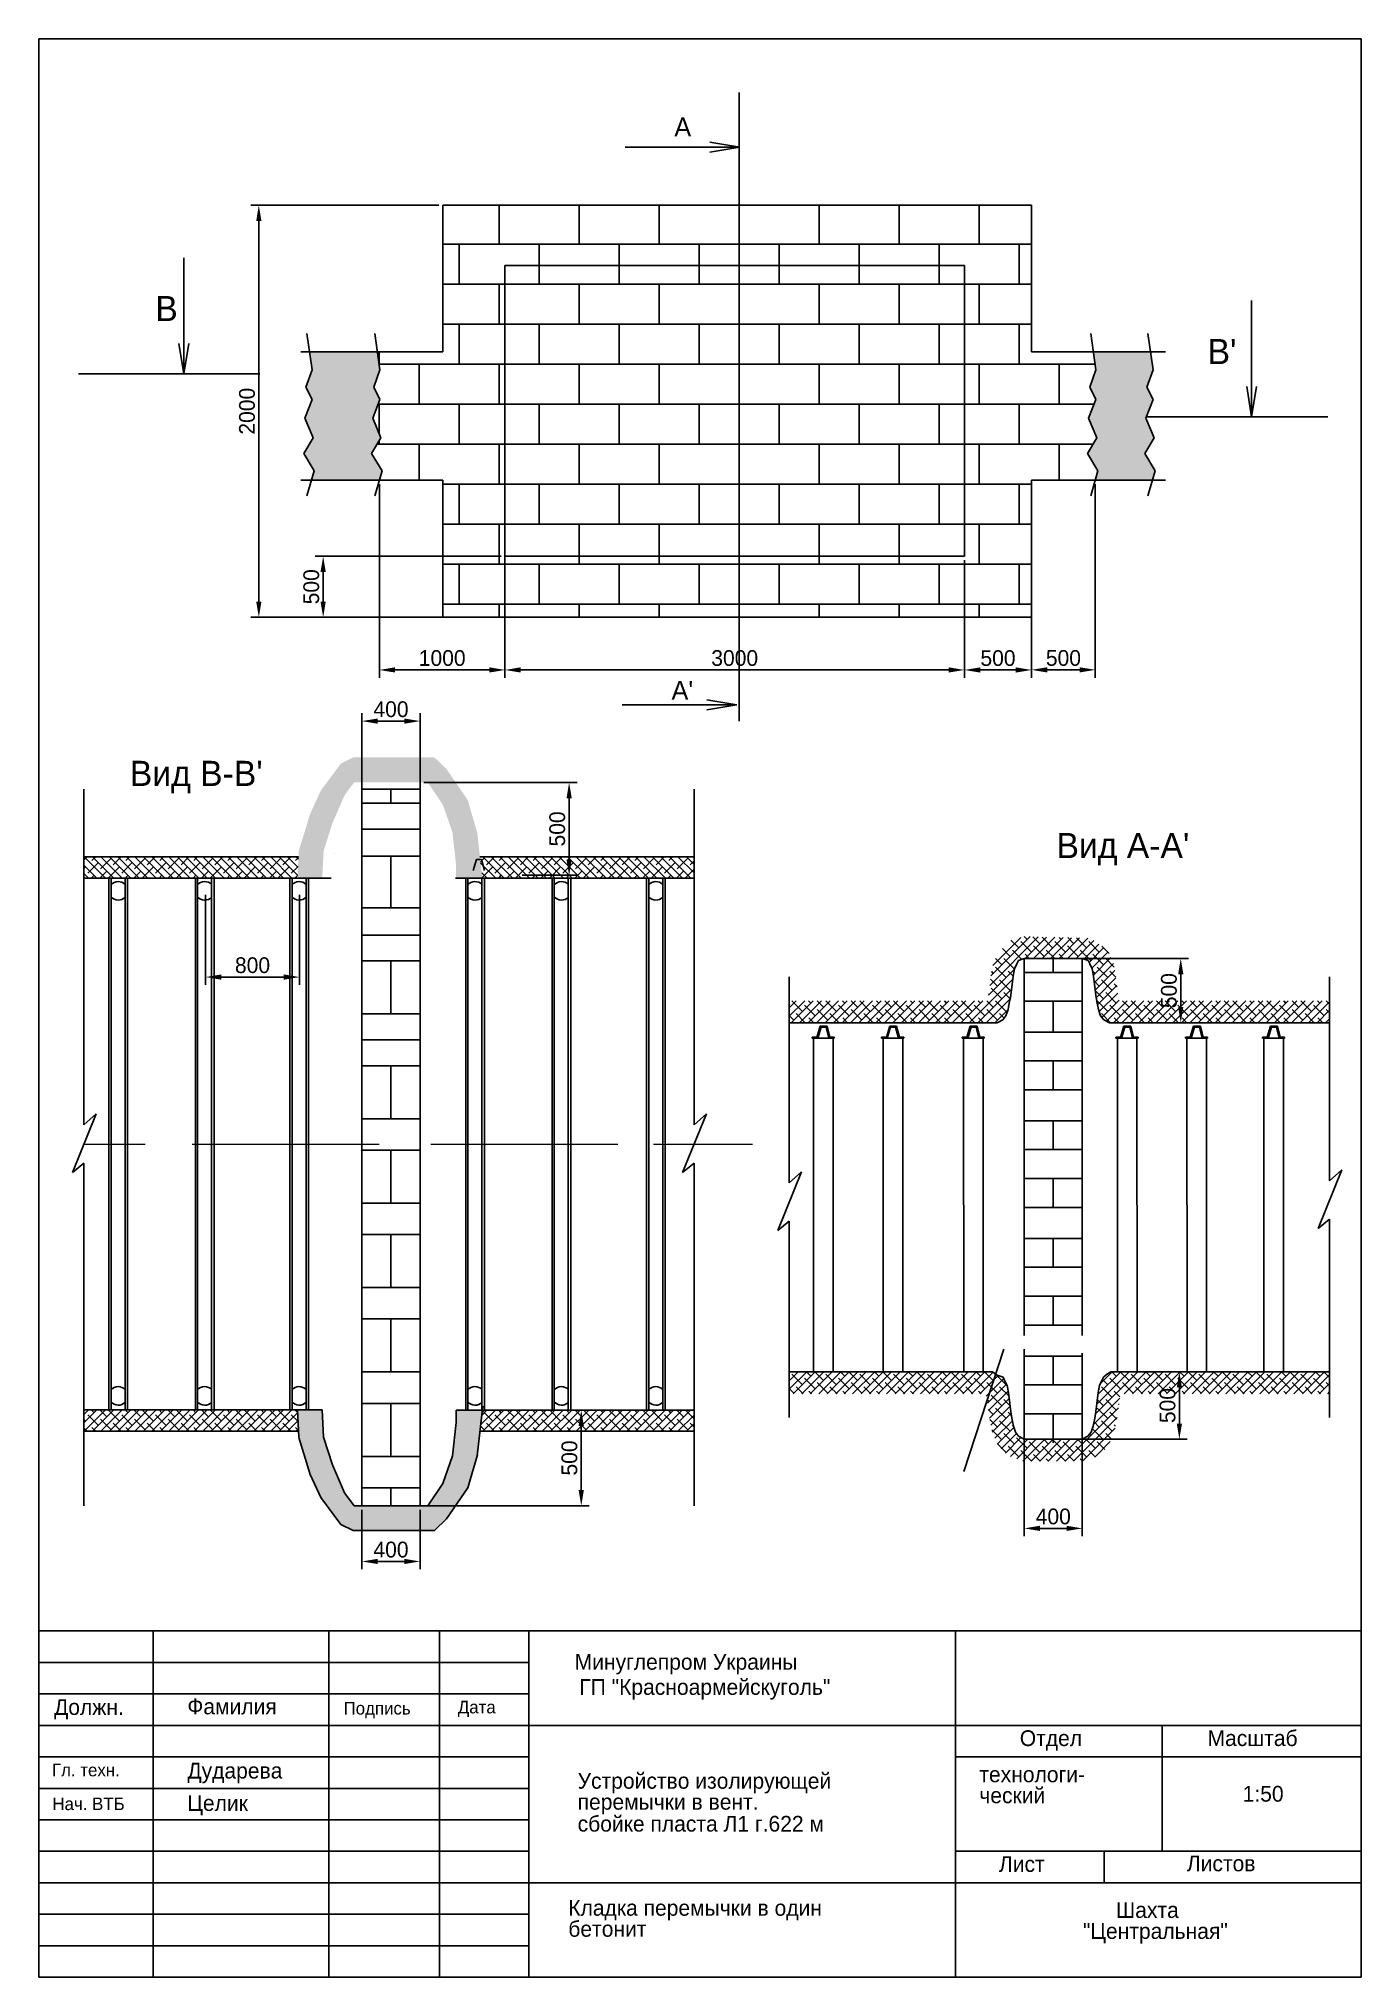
# Model space of a CAD drawing. Header units: millimetres. Extents: x 337 to 547, y -59 to 249.
import ezdxf

# ---------------------------------------------------------------- set-up
doc = ezdxf.new("R2010")
doc.units = ezdxf.units.MM
doc.dimstyles.new('ISO-25', dxfattribs={"dimtxt": 2.5, "dimasz": 2.5, "dimexe": 1.25, "dimexo": 0.625, "dimtad": 1, "dimtxsty": 'Standard', "dimcen": 2.5, "dimadec": 0, "dimazin": 0, "dimtfac": 1, "dimtmove": 0, "dimatfit": 3, "dimfxl": 0, "dimarcsym": 0})
pattern_1 = [(45, (0, -94.5525), (-0.6735192, 0.6735192), []), (135, (0, -94.5525), (-2.0205576, 0.6735192), [2.38125, -1.42875])]
pattern_2 = [(0, (16.1476, 0), (0, 6.35), []), (90, (16.148, 0), (-12.7, 8e-16), [6.35, -6.35]), (90, (22.498, 0), (-12.7, 8e-16), [-6.35, 6.35])]
pattern_3 = [(315, (0, 145.9834), (-0.6735192, -0.6735192), []), (225, (0, 145.9834), (-2.0205576, -0.6735192), [2.38125, -1.42875])]

# ---------------------------------------------------------------- blocks, each defined once
blk = doc.blocks.new('*D1')
at = {"color": 0, "lineweight": -2}
for p, q in [((363.22, 112.58), (363.22, 98.26)), ((378.13, 112.58), (378.13, 98.26)), ((365.72, 99.51), (375.63, 99.51))]:
    blk.add_line(p, q, dxfattribs=at)
at = {"color": 0}
for points in [[(365.72, 99.93), (365.72, 99.09), (363.22, 99.51)], [(375.63, 99.93), (375.63, 99.09), (378.13, 99.51)]]:
    blk.add_solid(points, dxfattribs=at)
at = {"layer": 'Defpoints', "color": 0}
for p in [(363.22, 113.21), (378.13, 113.21), (378.13, 99.51)]:
    blk.add_point(p, dxfattribs=at)
at = {"color": 0, "insert": (370.67, 101.38), "char_height": 2.5, "attachment_point": 5}
blk.add_mtext('800', dxfattribs=at)
blk = doc.blocks.new('*D2')
at = {"color": 0, "lineweight": -2}
for p, q in [((403.62, 30.71), (424.12, 30.71)), ((422.87, 18.02), (422.87, 28.21)), ((397.89, 15.52), (424.12, 15.52))]:
    blk.add_line(p, q, dxfattribs=at)
at = {"color": 0}
for points in [[(422.46, 28.21), (423.29, 28.21), (422.87, 30.71)], [(422.46, 18.02), (423.29, 18.02), (422.87, 15.52)]]:
    blk.add_solid(points, dxfattribs=at)
at = {"layer": 'Defpoints', "color": 0}
for p in [(403, 30.71), (422.87, 30.71), (397.27, 15.52)]:
    blk.add_point(p, dxfattribs=at)
at = {"color": 0, "insert": (421, 23.12), "char_height": 2.5, "attachment_point": 5, "rotation": 90}
blk.add_mtext('500', dxfattribs=at)
blk = doc.blocks.new('*D3')
at = {"color": 0, "lineweight": -2}
for p, q in [((388.05, 14.9), (388.05, 5.44)), ((397.27, 14.9), (397.27, 5.44)), ((390.55, 6.69), (394.77, 6.69))]:
    blk.add_line(p, q, dxfattribs=at)
at = {"color": 0}
for points in [[(390.55, 7.1), (390.55, 6.27), (388.05, 6.69)], [(394.77, 7.1), (394.77, 6.27), (397.27, 6.69)]]:
    blk.add_solid(points, dxfattribs=at)
at = {"layer": 'Defpoints', "color": 0}
for p in [(388.05, 15.52), (397.27, 15.52), (397.27, 6.69)]:
    blk.add_point(p, dxfattribs=at)
at = {"color": 0, "insert": (392.66, 8.56), "char_height": 2.5, "attachment_point": 5}
blk.add_mtext('400', dxfattribs=at)
blk = doc.blocks.new('*D4')
at = {"color": 0, "lineweight": -2}
for p, q in [((499.59, 102.45), (519.32, 102.45)), ((518.07, 99.95), (518.07, 94.74)), ((508.46, 92.24), (519.32, 92.24))]:
    blk.add_line(p, q, dxfattribs=at)
at = {"color": 0}
for points in [[(517.66, 99.95), (518.49, 99.95), (518.07, 102.45)], [(517.66, 94.74), (518.49, 94.74), (518.07, 92.24)]]:
    blk.add_solid(points, dxfattribs=at)
at = {"layer": 'Defpoints', "color": 0}
for p in [(498.96, 102.45), (507.84, 92.24), (518.07, 92.24)]:
    blk.add_point(p, dxfattribs=at)
at = {"color": 0, "insert": (516.2, 97.35), "char_height": 2.5, "attachment_point": 5, "rotation": 90}
blk.add_mtext('500', dxfattribs=at)
blk = doc.blocks.new('*D5')
at = {"color": 0, "lineweight": -2}
for p, q in [((493.22, 27.24), (493.22, 10.69)), ((502.44, 27.24), (502.44, 10.69)), ((495.72, 11.94), (499.94, 11.94))]:
    blk.add_line(p, q, dxfattribs=at)
at = {"color": 0}
for points in [[(495.72, 12.36), (495.72, 11.53), (493.22, 11.94)], [(499.94, 12.36), (499.94, 11.53), (502.44, 11.94)]]:
    blk.add_solid(points, dxfattribs=at)
at = {"layer": 'Defpoints', "color": 0}
for p in [(493.22, 27.86), (502.44, 27.86), (502.44, 11.94)]:
    blk.add_point(p, dxfattribs=at)
at = {"color": 0, "insert": (497.83, 13.82), "char_height": 2.5, "attachment_point": 5}
blk.add_mtext('400', dxfattribs=at)
blk = doc.blocks.new('*D6')
at = {"color": 0, "lineweight": -2}
for p, q in [((517.85, 28.59), (517.85, 34.32)), ((518.15, 36.82), (519.1, 36.82)), ((500.68, 26.09), (519.1, 26.09))]:
    blk.add_line(p, q, dxfattribs=at)
at = {"color": 0}
for points in [[(517.44, 34.32), (518.27, 34.32), (517.85, 36.82)], [(517.44, 28.59), (518.27, 28.59), (517.85, 26.09)]]:
    blk.add_solid(points, dxfattribs=at)
at = {"layer": 'Defpoints', "color": 0}
for p in [(517.53, 36.82), (517.85, 36.82), (500.06, 26.09)]:
    blk.add_point(p, dxfattribs=at)
at = {"color": 0, "insert": (515.98, 31.45), "char_height": 2.5, "attachment_point": 5, "rotation": 90}
blk.add_mtext('500', dxfattribs=at)
blk = doc.blocks.new('*D8')
at = {"color": 0, "lineweight": -2}
for p, q in [((400.27, 222.12), (370.42, 222.12)), ((371.67, 219.62), (371.67, 159.15)), ((400.27, 156.65), (370.42, 156.65))]:
    blk.add_line(p, q, dxfattribs=at)
at = {"color": 0}
for points in [[(371.26, 219.62), (372.09, 219.62), (371.67, 222.12)], [(371.26, 159.15), (372.09, 159.15), (371.67, 156.65)]]:
    blk.add_solid(points, dxfattribs=at)
at = {"layer": 'Defpoints', "color": 0}
for p in [(400.89, 222.12), (371.67, 156.65), (400.89, 156.65)]:
    blk.add_point(p, dxfattribs=at)
at = {"color": 0, "insert": (369.8, 189.39), "char_height": 2.5, "attachment_point": 5, "rotation": 90}
blk.add_mtext('2000', dxfattribs=at)
blk = doc.blocks.new('*D9')
at = {"color": 0, "lineweight": -2}
for p, q in [((410.76, 165.73), (410.76, 147.04)), ((483.72, 165.73), (483.72, 147.04)), ((413.26, 148.29), (481.22, 148.29))]:
    blk.add_line(p, q, dxfattribs=at)
at = {"color": 0}
for points in [[(413.26, 148.71), (413.26, 147.88), (410.76, 148.29)], [(481.22, 148.71), (481.22, 147.88), (483.72, 148.29)]]:
    blk.add_solid(points, dxfattribs=at)
at = {"layer": 'Defpoints', "color": 0}
for p in [(410.76, 166.35), (483.72, 166.35), (483.72, 148.29)]:
    blk.add_point(p, dxfattribs=at)
at = {"color": 0, "insert": (447.24, 150.17), "char_height": 2.5, "attachment_point": 5}
blk.add_mtext('3000', dxfattribs=at)
blk = doc.blocks.new('*D10')
at = {"color": 0, "lineweight": -2}
for p, q in [((390.81, 177.81), (390.81, 147.04)), ((410.76, 177.18), (410.76, 147.04)), ((393.31, 148.29), (408.26, 148.29))]:
    blk.add_line(p, q, dxfattribs=at)
at = {"color": 0}
for points in [[(393.31, 148.71), (393.31, 147.88), (390.81, 148.29)], [(408.26, 148.71), (408.26, 147.88), (410.76, 148.29)]]:
    blk.add_solid(points, dxfattribs=at)
at = {"layer": 'Defpoints', "color": 0}
for p in [(390.81, 178.44), (410.76, 177.8), (410.76, 148.29)]:
    blk.add_point(p, dxfattribs=at)
at = {"color": 0, "insert": (400.79, 150.17), "char_height": 2.5, "attachment_point": 5}
blk.add_mtext('1000', dxfattribs=at)
blk = doc.blocks.new('*D11')
at = {"color": 0, "lineweight": -2}
for p, q in [((410.14, 166.35), (380.64, 166.35)), ((381.89, 163.85), (381.89, 159.15)), ((410.14, 156.65), (380.64, 156.65))]:
    blk.add_line(p, q, dxfattribs=at)
at = {"color": 0}
for points in [[(381.47, 163.85), (382.3, 163.85), (381.89, 166.35)], [(381.47, 159.15), (382.3, 159.15), (381.89, 156.65)]]:
    blk.add_solid(points, dxfattribs=at)
at = {"layer": 'Defpoints', "color": 0}
for p in [(410.76, 166.35), (381.89, 156.65), (410.76, 156.65)]:
    blk.add_point(p, dxfattribs=at)
at = {"color": 0, "insert": (380.01, 161.5), "char_height": 2.5, "attachment_point": 5, "rotation": 90}
blk.add_mtext('500', dxfattribs=at)
blk = doc.blocks.new('*D12')
at = {"color": 0, "lineweight": -2}
for p, q in [((483.72, 156.02), (483.72, 147.04)), ((494.37, 156.02), (494.37, 147.04)), ((491.87, 148.29), (486.22, 148.29))]:
    blk.add_line(p, q, dxfattribs=at)
at = {"color": 0}
for points in [[(486.22, 148.7), (486.22, 147.87), (483.72, 148.29)], [(491.87, 148.7), (491.87, 147.87), (494.37, 148.29)]]:
    blk.add_solid(points, dxfattribs=at)
at = {"layer": 'Defpoints', "color": 0}
for p in [(483.72, 156.65), (494.37, 156.65), (483.72, 148.29)]:
    blk.add_point(p, dxfattribs=at)
at = {"color": 0, "insert": (489.05, 150.16), "char_height": 2.5, "attachment_point": 5}
blk.add_mtext('500', dxfattribs=at)
blk = doc.blocks.new('*D13')
at = {"color": 0, "lineweight": -2}
for p, q in [((494.37, 177.18), (494.37, 147.06)), ((504.5, 177.81), (504.5, 147.06)), ((502, 148.31), (496.87, 148.31))]:
    blk.add_line(p, q, dxfattribs=at)
at = {"color": 0}
for points in [[(496.87, 148.72), (496.87, 147.89), (494.37, 148.31)], [(502, 148.72), (502, 147.89), (504.5, 148.31)]]:
    blk.add_solid(points, dxfattribs=at)
at = {"layer": 'Defpoints', "color": 0}
for p in [(494.37, 177.8), (504.5, 178.44), (494.37, 148.31)]:
    blk.add_point(p, dxfattribs=at)
at = {"color": 0, "insert": (499.44, 150.18), "char_height": 2.5, "attachment_point": 5}
blk.add_mtext('500', dxfattribs=at)
blk = doc.blocks.new('*D14')
at = {"color": 0, "lineweight": -2}
for p, q in [((397.89, 130.41), (422.2, 130.41)), ((420.95, 127.91), (420.95, 118.17)), ((413.49, 115.67), (422.2, 115.67))]:
    blk.add_line(p, q, dxfattribs=at)
at = {"color": 0}
for points in [[(420.53, 127.91), (421.37, 127.91), (420.95, 130.41)], [(420.53, 118.17), (421.37, 118.17), (420.95, 115.67)]]:
    blk.add_solid(points, dxfattribs=at)
at = {"layer": 'Defpoints', "color": 0}
for p in [(397.27, 130.41), (412.87, 115.67), (420.95, 115.67)]:
    blk.add_point(p, dxfattribs=at)
at = {"color": 0, "insert": (419.07, 123.04), "char_height": 2.5, "attachment_point": 5, "rotation": 90}
blk.add_mtext('500', dxfattribs=at)
blk = doc.blocks.new('*D15')
at = {"color": 0, "lineweight": -2}
for p, q in [((388.05, 129.96), (388.05, 141.42)), ((390.55, 140.17), (394.77, 140.17)), ((397.27, 129.96), (397.27, 141.42))]:
    blk.add_line(p, q, dxfattribs=at)
at = {"color": 0}
for points in [[(390.55, 140.58), (390.55, 139.75), (388.05, 140.17)], [(394.77, 140.58), (394.77, 139.75), (397.27, 140.17)]]:
    blk.add_solid(points, dxfattribs=at)
at = {"layer": 'Defpoints', "color": 0}
for p in [(397.27, 140.17), (388.05, 129.33), (397.27, 129.33)]:
    blk.add_point(p, dxfattribs=at)
at = {"color": 0, "insert": (392.66, 142.04), "char_height": 2.5, "attachment_point": 5}
blk.add_mtext('400', dxfattribs=at)

msp = doc.modelspace()

# ---------------------------------------------------------------- hatches: boundary and pattern name
h = msp.add_hatch()
h.set_pattern_fill('BRICK', color=256, style=0)
h.set_pattern_definition(pattern_2)
h.paths.add_polyline_path([(456.148, 166.352), (456.148, 158.817), (456.148, 156.649), (494.368, 156.649), (494.368, 178.439), (504.502, 178.439), (504.928, 179.895), (503.284, 182.686), (504.763, 185.149), (503.449, 188.269), (504.599, 191.224), (503.613, 193.194), (504.599, 195.985), (504.194, 198.817), (494.368, 198.817), (494.368, 222.123), (456.148, 222.123), (456.148, 212.514), (483.722, 212.514), (483.722, 166.352)])
h.paths.add_polyline_path([(410.761, 166.352), (410.761, 212.514), (456.148, 212.514), (456.148, 222.123), (400.891, 222.123), (400.891, 198.817), (390.501, 198.817), (390.906, 195.985), (389.92, 193.194), (390.906, 191.224), (389.756, 188.269), (391.07, 185.149), (389.591, 182.686), (391.234, 179.895), (390.809, 178.439), (400.891, 178.439), (400.891, 156.649), (456.148, 156.649), (456.148, 158.898), (456.148, 166.352)])
h = msp.add_hatch()
h.set_pattern_fill('BRICK', color=256, style=0)
h.set_pattern_definition(pattern_2)
h.paths.add_polyline_path([(447.947, 212.514), (410.761, 212.514), (410.761, 166.352), (447.947, 166.352)])
h.paths.add_polyline_path([(483.722, 212.514), (447.947, 212.514), (447.947, 166.352), (483.722, 166.352)])
for points in [[(380.131, 191.224), (378.98, 188.269), (380.295, 185.149), (378.816, 182.686), (380.459, 179.895), (380.034, 178.439), (390.809, 178.439), (391.234, 179.895), (389.591, 182.686), (391.07, 185.149), (389.756, 188.269), (390.906, 191.224), (389.92, 193.194), (390.906, 195.985), (390.501, 198.817), (379.726, 198.817), (380.131, 195.985), (379.145, 193.194)], [(512.685, 193.194), (513.671, 195.985), (513.266, 198.817), (504.194, 198.817), (504.599, 195.985), (503.613, 193.194), (504.599, 191.224), (503.449, 188.269), (504.763, 185.149), (503.284, 182.686), (504.928, 179.895), (504.502, 178.439), (513.575, 178.439), (514, 179.895), (512.357, 182.686), (513.835, 185.149), (512.521, 188.269), (513.671, 191.224)], [(381.744, 115.236), (377.802, 115.236), (378.022, 119.587), (379.847, 125.485), (381.514, 129.133), (384.711, 133.423), (386.639, 134.386), (399.557, 134.386), (401.485, 132.55), (404.852, 127.618), (406.375, 122.355), (407.156, 115.269), (402.999, 115.27), (402.999, 117.219), (402.415, 122.521), (400.881, 126.898), (398.486, 130.46), (386.832, 130.46), (385.298, 128.409), (383.355, 123.964), (381.961, 119.54)], [(381.744, 30.747), (377.802, 30.747), (378.022, 26.396), (379.847, 20.498), (381.514, 16.85), (384.711, 12.561), (386.639, 11.598), (399.557, 11.598), (401.485, 13.434), (404.852, 18.365), (406.375, 23.629), (407.156, 30.714), (402.999, 30.713), (402.999, 28.764), (402.415, 23.462), (400.881, 19.086), (398.486, 15.523), (386.832, 15.523), (385.298, 17.574), (383.355, 22.02), (381.961, 26.443)]]:
    msp.add_hatch(color=256).paths.add_polyline_path(points)
h = msp.add_hatch()
h.set_pattern_fill('ANSI38', color=256, scale=0.3, style=0)
h.set_pattern_definition(pattern_3)
h.paths.add_polyline_path([(377.802, 115.236), (343.894, 115.236), (343.894, 118.625), (377.973, 118.617)])
h = msp.add_hatch()
h.set_pattern_fill('ANSI38', color=256, scale=0.3, style=0)
h.set_pattern_definition(pattern_3)
h.paths.add_polyline_path([(440.78, 115.261), (407.156, 115.269), (406.786, 118.624), (440.78, 118.616)])
h = msp.add_hatch()
h.set_pattern_fill('ANSI38', color=256, scale=0.3, style=0)
h.set_pattern_definition(pattern_1)
h.paths.add_polyline_path([(507.697, 100.104), (507.443, 101.459), (506.806, 103.06), (506.379, 103.813), (503.743, 105.687), (493.233, 105.954), (491.151, 105.428), (488.961, 103.216), (488.252, 101.555), (488.004, 100.315), (487.756, 98.334), (487.568, 96.781), (487.369, 95.741), (455.91, 95.741), (455.91, 92.241), (488.924, 92.241), (489.817, 92.716), (490.315, 93.354), (490.648, 94.351), (490.849, 95.348), (491.029, 96.243), (491.23, 97.913), (491.44, 99.653), (491.661, 100.799), (492.035, 101.587), (492.288, 102.12), (493.224, 102.455), (502.443, 102.455), (503.379, 102.12), (503.632, 101.587), (504.006, 100.799), (504.227, 99.653), (504.437, 97.913), (504.638, 96.243), (504.819, 95.348), (505.019, 94.351), (505.352, 93.354), (505.85, 92.716), (506.743, 92.241), (541.703, 92.241), (541.703, 95.741), (508.31, 95.741), (508.25, 96.039), (508.096, 96.799), (507.911, 98.333)])
h = msp.add_hatch()
h.set_pattern_fill('ANSI38', color=256, scale=0.3, style=0)
h.set_pattern_definition(pattern_1)
h.paths.add_polyline_path([(490.109, 35.431), (489.856, 35.964), (488.919, 36.299), (488.192, 36.815), (455.91, 36.808), (455.91, 33.308), (486.754, 33.315), (487.253, 32.884), (487.441, 31.337), (487.863, 28.525), (488.166, 27.138), (489.009, 25.155), (490.573, 23.556), (493.055, 22.617), (502.443, 22.587), (504.911, 23.441), (506.55, 24.997), (507.472, 27.047), (508.024, 29.667), (508.227, 31.337), (508.428, 32.996), (508.582, 33.32), (541.703, 33.328), (541.703, 36.828), (506.951, 36.82), (506.581, 36.601), (506.209, 36.343), (505.812, 35.964), (505.558, 35.431), (505.184, 34.644), (504.963, 33.498), (504.752, 31.758), (504.55, 30.088), (504.369, 29.193), (504.168, 28.196), (503.834, 27.199), (503.336, 26.561), (502.443, 26.087), (493.224, 26.087), (492.331, 26.561), (491.833, 27.199), (491.499, 28.196), (491.298, 29.193), (491.117, 30.088), (490.915, 31.758), (490.704, 33.498), (490.483, 34.644)])
h = msp.add_hatch()
h.set_pattern_fill('ANSI38', color=256, scale=0.3, style=0)
h.paths.add_polyline_path([(377.802, 30.747), (343.894, 30.747), (343.894, 27.358), (377.973, 27.366)])
h = msp.add_hatch()
h.set_pattern_fill('ANSI38', color=256, scale=0.3, style=0)
h.paths.add_polyline_path([(440.78, 30.722), (407.156, 30.714), (406.786, 27.359), (440.78, 27.367)])

# ---------------------------------------------------------------- linework, layer by layer
for p, q in [((336.73, 248.545), (546.73, 248.545)), ((336.73, 248.545), (336.73, -59.354)), ((546.73, 248.545), (546.73, -59.354)), ((447.947, 240), (447.947, 140.175)), ((448.042, 231.315), (429.824, 231.315)), ((448.042, 231.315), (443.266, 232.102)), ((448.042, 231.315), (443.266, 230.528)), ((400.891, 222.123), (494.368, 222.123)), ((400.891, 198.817), (400.891, 222.123)), ((494.368, 222.123), (494.368, 198.817)), ((359.756, 195.349), (359.756, 213.776)), ((529.332, 188.521), (529.332, 206.948)), ((379.309, 201.732), (380.131, 195.985)), ((390.084, 201.732), (390.906, 195.985)), ((503.777, 201.732), (504.599, 195.985)), ((512.85, 201.732), (513.671, 195.985)), ((359.756, 195.349), (358.969, 200.125)), ((359.756, 195.349), (360.543, 200.125)), ((378.338, 198.817), (400.891, 198.817)), ((494.368, 198.817), (515.662, 198.817)), ((371.847, 195.345), (343.016, 195.345)), ((380.131, 195.985), (379.145, 193.194)), ((390.906, 195.985), (389.92, 193.194)), ((504.599, 195.985), (503.613, 193.194)), ((513.671, 195.985), (512.685, 193.194)), ((380.131, 191.224), (378.98, 188.269)), ((379.145, 193.194), (380.131, 191.224)), ((390.906, 191.224), (389.756, 188.269)), ((389.92, 193.194), (390.906, 191.224)), ((504.599, 191.224), (503.449, 188.269)), ((503.613, 193.194), (504.599, 191.224)), ((513.671, 191.224), (512.521, 188.269)), ((512.685, 193.194), (513.671, 191.224)), ((529.332, 188.521), (528.545, 193.297)), ((529.332, 188.521), (530.119, 193.297)), ((378.98, 188.269), (380.295, 185.149)), ((389.756, 188.269), (391.07, 185.149)), ((503.449, 188.269), (504.763, 185.149)), ((512.521, 188.269), (513.835, 185.149)), ((541.423, 188.517), (512.592, 188.517)), ((380.295, 185.149), (378.816, 182.686)), ((391.07, 185.149), (389.591, 182.686)), ((504.763, 185.149), (503.284, 182.686)), ((513.835, 185.149), (512.357, 182.686)), ((378.816, 182.686), (380.459, 179.895)), ((389.591, 182.686), (391.234, 179.895)), ((503.284, 182.686), (504.928, 179.895)), ((512.357, 182.686), (514, 179.895)), ((380.459, 179.895), (379.309, 175.955)), ((391.234, 179.895), (390.084, 175.955)), ((504.928, 179.895), (503.777, 175.955)), ((514, 179.895), (512.85, 175.955)), ((378.338, 178.439), (400.891, 178.439)), ((400.891, 156.649), (400.891, 178.439)), ((494.368, 178.439), (515.662, 178.439)), ((494.368, 178.439), (494.368, 156.649)), ((494.368, 156.649), (400.891, 156.649)), ((447.595, 142.758), (429.377, 142.758)), ((447.595, 142.758), (442.819, 143.545)), ((447.595, 142.758), (442.819, 141.971)), ((343.894, 129.332), (343.894, 76.019)), ((388.05, 130.503), (388.05, 15.523)), ((388.05, 129.332), (397.269, 129.332)), ((392.659, 129.332), (392.659, 127.141)), ((397.269, 130.556), (397.269, 15.523)), ((440.78, 129.332), (440.78, 76.019)), ((388.05, 127.141), (397.269, 127.141)), ((388.05, 123.025), (397.269, 123.025)), ((343.894, 118.625), (377.973, 118.617)), ((383.659, 119.182), (383.659, 119.182)), ((388.05, 118.724), (397.269, 118.724)), ((392.659, 118.724), (392.659, 110.491)), ((405.736, 116.431), (406.264, 118.187)), ((406.264, 118.187), (407.055, 118.187)), ((406.786, 118.624), (440.78, 118.616)), ((407.055, 118.187), (407.495, 116.431)), ((343.894, 115.22), (383.159, 115.22)), ((347.88, 115.22), (347.88, 30.721)), ((348.223, 115.22), (348.223, 30.721)), ((350.444, 115.22), (350.444, 30.721)), ((350.838, 115.23), (350.838, 30.721)), ((361.603, 115.22), (361.603, 30.721)), ((361.946, 115.22), (361.946, 30.721)), ((364.167, 115.22), (364.167, 30.721)), ((364.561, 115.23), (364.561, 30.721)), ((376.603, 115.22), (376.603, 30.721)), ((376.946, 115.22), (376.946, 30.721)), ((379.167, 115.22), (379.167, 30.721)), ((379.561, 115.23), (379.561, 30.721)), ((402.923, 115.22), (440.78, 115.22)), ((404.531, 115.22), (404.531, 30.721)), ((404.874, 115.22), (404.874, 30.721)), ((407.095, 115.22), (407.095, 30.721)), ((407.489, 115.23), (407.489, 30.721)), ((418.254, 115.22), (418.254, 30.721)), ((418.597, 115.22), (418.597, 30.721)), ((420.818, 115.22), (420.818, 30.721)), ((421.212, 115.23), (421.212, 30.721)), ((433.254, 115.22), (433.254, 30.721)), ((433.597, 115.22), (433.597, 30.721)), ((435.818, 115.22), (435.818, 30.721)), ((436.212, 115.23), (436.212, 30.721)), ((388.05, 110.491), (397.269, 110.491)), ((388.05, 106.19), (397.269, 106.19)), ((388.05, 102.074), (397.269, 102.074)), ((392.659, 102.074), (392.659, 93.657)), ((492.035, 101.587), (492.288, 102.12)), ((492.288, 102.12), (493.224, 102.455)), ((493.224, 102.455), (493.224, 42.582)), ((493.224, 102.455), (502.443, 102.455)), ((497.834, 102.455), (497.834, 100.225)), ((502.443, 102.455), (502.443, 42.582)), ((503.379, 102.12), (502.443, 102.455)), ((503.632, 101.587), (503.379, 102.12)), ((455.91, 99.563), (455.91, 66.81)), ((491.23, 97.913), (491.44, 99.653)), ((491.44, 99.653), (491.661, 100.799)), ((491.661, 100.799), (492.035, 101.587)), ((493.224, 100.225), (502.443, 100.225)), ((504.006, 100.799), (503.632, 101.587)), ((504.227, 99.653), (504.006, 100.799)), ((504.437, 97.913), (504.227, 99.653)), ((541.703, 99.562), (541.703, 67.128)), ((490.849, 95.348), (491.029, 96.243)), ((491.029, 96.243), (491.23, 97.913)), ((493.224, 95.671), (502.443, 95.671)), ((497.834, 95.671), (497.834, 90.783)), ((504.638, 96.243), (504.437, 97.913)), ((504.819, 95.348), (504.638, 96.243)), ((388.05, 93.657), (397.269, 93.657)), ((488.924, 92.241), (489.817, 92.716)), ((489.817, 92.716), (490.315, 93.354)), ((490.315, 93.354), (490.648, 94.351)), ((490.648, 94.351), (490.849, 95.348)), ((505.019, 94.351), (504.819, 95.348)), ((505.352, 93.354), (505.019, 94.351)), ((505.85, 92.716), (505.352, 93.354)), ((506.743, 92.241), (505.85, 92.716)), ((388.05, 89.54), (397.269, 89.54)), ((455.91, 92.241), (488.924, 92.241)), ((459.531, 89.98), (460.28, 89.98)), ((459.531, 89.78), (459.531, 89.98)), ((459.531, 89.78), (462.188, 89.78)), ((459.759, 89.78), (459.77, 36.809)), ((460.28, 89.98), (460.808, 91.736)), ((460.429, 89.78), (460.957, 91.536)), ((460.808, 91.736), (461.904, 91.736)), ((460.957, 91.536), (461.748, 91.536)), ((461.748, 91.536), (462.188, 89.78)), ((461.904, 91.736), (462.344, 89.98)), ((462.188, 89.78), (463.041, 89.78)), ((462.344, 89.98), (463.041, 89.98)), ((462.867, 89.78), (462.879, 36.82)), ((463.041, 89.78), (463.041, 89.98)), ((470.578, 89.98), (471.327, 89.98)), ((470.578, 89.78), (470.578, 89.98)), ((470.578, 89.78), (473.235, 89.78)), ((470.806, 89.78), (470.818, 36.824)), ((471.327, 89.98), (471.855, 91.736)), ((471.476, 89.78), (472.004, 91.536)), ((471.855, 91.736), (472.951, 91.736)), ((472.004, 91.536), (472.795, 91.536)), ((472.795, 91.536), (473.235, 89.78)), ((472.951, 91.736), (473.391, 89.98)), ((473.235, 89.78), (474.094, 89.78)), ((473.391, 89.98), (474.094, 89.98)), ((473.914, 89.78), (473.926, 36.82)), ((474.094, 89.98), (474.094, 89.78)), ((483.363, 89.78), (483.363, 89.98)), ((483.363, 89.98), (484.112, 89.98)), ((483.363, 89.78), (486.019, 89.78)), ((483.59, 89.78), (483.602, 36.814)), ((484.112, 89.98), (484.639, 91.736)), ((484.26, 89.78), (484.788, 91.536)), ((484.639, 91.736), (485.736, 91.736)), ((484.788, 91.536), (485.579, 91.536)), ((485.579, 91.536), (486.019, 89.78)), ((485.736, 91.736), (486.175, 89.98)), ((486.019, 89.78), (486.878, 89.78)), ((486.175, 89.98), (486.878, 89.98)), ((486.698, 89.78), (486.71, 36.82)), ((486.878, 89.98), (486.878, 89.78)), ((493.224, 90.783), (502.443, 90.783)), ((506.743, 92.241), (541.703, 92.241)), ((506.743, 92.241), (541.703, 92.241)), ((506.743, 92.241), (541.703, 92.241)), ((506.743, 92.241), (541.703, 92.241)), ((507.778, 89.98), (508.527, 89.98)), ((507.778, 89.78), (507.778, 89.98)), ((507.778, 89.78), (510.435, 89.78)), ((508.006, 89.78), (508.017, 37.681)), ((508.527, 89.98), (509.055, 91.736)), ((508.676, 89.78), (509.204, 91.536)), ((509.055, 91.736), (510.151, 91.736)), ((509.204, 91.536), (509.995, 91.536)), ((509.995, 91.536), (510.435, 89.78)), ((510.151, 91.736), (510.591, 89.98)), ((510.435, 89.78), (511.288, 89.78)), ((510.591, 89.98), (511.288, 89.98)), ((511.114, 89.78), (511.126, 36.82)), ((511.288, 89.78), (511.288, 89.98)), ((518.826, 89.98), (519.575, 89.98)), ((518.826, 89.78), (518.826, 89.98)), ((518.826, 89.78), (521.482, 89.78)), ((519.053, 89.78), (519.065, 36.824)), ((519.575, 89.98), (520.102, 91.736)), ((519.723, 89.78), (520.251, 91.536)), ((520.102, 91.736), (521.199, 91.736)), ((520.251, 91.536), (521.042, 91.536)), ((521.042, 91.536), (521.482, 89.78)), ((521.199, 91.736), (521.638, 89.98)), ((521.482, 89.78), (522.341, 89.78)), ((521.638, 89.98), (522.341, 89.98)), ((522.161, 89.78), (522.173, 36.82)), ((522.341, 89.98), (522.341, 89.78)), ((531.042, 89.98), (531.791, 89.98)), ((531.042, 89.78), (531.042, 89.98)), ((531.042, 89.78), (533.699, 89.78)), ((531.27, 89.78), (531.281, 36.824)), ((531.791, 89.98), (532.319, 91.736)), ((531.94, 89.78), (532.468, 91.536)), ((532.319, 91.736), (533.415, 91.736)), ((532.468, 91.536), (533.259, 91.536)), ((533.259, 91.536), (533.699, 89.78)), ((533.415, 91.736), (533.855, 89.98)), ((533.699, 89.78), (534.558, 89.78)), ((533.855, 89.98), (534.558, 89.98)), ((534.378, 89.78), (534.39, 36.82)), ((534.558, 89.98), (534.558, 89.78)), ((388.05, 85.424), (397.269, 85.424)), ((392.659, 85.424), (392.659, 77.006)), ((493.224, 86.183), (502.443, 86.183)), ((497.834, 86.183), (497.834, 81.582)), ((493.224, 81.582), (502.443, 81.582)), ((493.224, 81.582), (502.443, 81.582)), ((345.856, 77.786), (342.065, 68.448)), ((343.894, 76.019), (345.856, 77.786)), ((388.05, 77.006), (397.269, 77.006)), ((442.742, 77.786), (438.951, 68.448)), ((440.78, 76.019), (442.742, 77.786)), ((493.224, 76.695), (502.443, 76.695)), ((497.834, 76.695), (497.834, 72.094)), ((388.05, 72.015), (397.269, 72.015)), ((392.659, 72.015), (392.659, 63.598)), ((493.224, 72.094), (502.443, 72.094)), ((342.065, 68.448), (343.894, 69.963)), ((343.894, 69.963), (343.894, 15.523)), ((438.951, 68.448), (440.78, 69.963)), ((440.78, 69.963), (440.78, 15.523)), ((457.872, 68.576), (454.081, 59.239)), ((455.91, 66.81), (457.872, 68.576)), ((543.665, 68.895), (539.874, 59.558)), ((541.703, 67.128), (543.665, 68.895)), ((493.224, 67.494), (502.443, 67.494)), ((497.834, 67.494), (497.834, 62.894)), ((388.05, 63.598), (397.269, 63.598)), ((493.224, 62.894), (502.443, 62.894)), ((493.224, 62.894), (502.443, 62.894)), ((388.05, 58.607), (397.269, 58.607)), ((392.659, 58.607), (392.659, 50.19)), ((454.081, 59.239), (455.91, 60.753)), ((455.91, 60.753), (455.91, 29.561)), ((539.874, 59.558), (541.703, 61.072)), ((541.703, 61.072), (541.703, 29.561)), ((493.224, 58.006), (502.443, 58.006)), ((497.834, 58.006), (497.834, 53.405)), ((493.224, 53.405), (502.443, 53.405)), ((388.05, 50.19), (397.269, 50.19)), ((493.224, 48.805), (502.443, 48.805)), ((497.834, 48.805), (497.834, 44.205)), ((388.05, 45.199), (397.269, 45.199)), ((392.659, 45.199), (392.659, 36.782)), ((493.224, 44.205), (502.443, 44.205)), ((493.224, 44.205), (502.443, 44.205)), ((489.972, 40.382), (483.646, 20.968)), ((493.224, 40.414), (493.224, 26.087)), ((493.224, 39.317), (502.443, 39.317)), ((497.834, 39.317), (497.834, 34.716)), ((502.443, 39.789), (502.443, 26.087)), ((508.018, 37.699), (508.018, 37.257)), ((508.018, 37.27), (508.018, 36.82)), ((388.05, 36.782), (397.269, 36.782)), ((455.91, 36.808), (488.192, 36.815)), ((488.919, 36.299), (488.192, 36.815)), ((489.856, 35.964), (488.919, 36.299)), ((490.109, 35.431), (489.856, 35.964)), ((490.483, 34.644), (490.109, 35.431)), ((490.704, 33.498), (490.483, 34.644)), ((493.224, 34.716), (502.443, 34.716)), ((504.963, 33.498), (505.184, 34.644)), ((505.184, 34.644), (505.558, 35.431)), ((505.558, 35.431), (505.812, 35.964)), ((505.812, 35.964), (506.209, 36.343)), ((506.209, 36.343), (506.581, 36.601)), ((506.581, 36.601), (506.951, 36.82)), ((506.951, 36.82), (541.703, 36.828)), ((388.05, 31.791), (397.269, 31.791)), ((392.659, 31.791), (392.659, 23.373)), ((406.357, 23.462), (407.225, 31.346)), ((490.915, 31.758), (490.704, 33.498)), ((491.117, 30.088), (490.915, 31.758)), ((504.55, 30.088), (504.752, 31.758)), ((504.752, 31.758), (504.963, 33.498)), ((343.894, 30.747), (381.744, 30.747)), ((343.894, 30.747), (381.744, 30.747)), ((377.802, 30.747), (378.02, 26.443)), ((381.744, 30.747), (381.961, 26.443)), ((402.415, 23.462), (402.999, 28.764)), ((402.999, 30.713), (440.78, 30.722)), ((402.999, 28.764), (402.999, 30.713)), ((491.298, 29.193), (491.117, 30.088)), ((491.499, 28.196), (491.298, 29.193)), ((491.833, 27.199), (491.499, 28.196)), ((493.224, 30.116), (502.443, 30.116)), ((497.834, 30.116), (497.834, 25.516)), ((503.834, 27.199), (504.168, 28.196)), ((504.168, 28.196), (504.369, 29.193)), ((504.369, 29.193), (504.55, 30.088)), ((343.894, 27.358), (377.973, 27.366)), ((378.022, 26.396), (379.847, 20.498)), ((381.961, 26.443), (383.355, 22.02)), ((406.786, 27.359), (440.78, 27.367)), ((492.331, 26.561), (491.833, 27.199)), ((493.224, 26.087), (492.331, 26.561)), ((493.224, 26.087), (502.443, 26.087)), ((502.443, 26.087), (503.336, 26.561)), ((503.336, 26.561), (503.834, 27.199)), ((383.355, 22.02), (385.298, 17.574)), ((388.05, 23.373), (397.269, 23.373)), ((400.881, 19.086), (402.415, 23.462)), ((406.375, 23.629), (404.852, 18.365)), ((379.847, 20.498), (381.514, 16.85)), ((398.486, 15.523), (400.881, 19.086)), ((381.514, 16.85), (384.711, 12.561)), ((385.298, 17.574), (386.832, 15.523)), ((386.832, 15.523), (398.486, 15.523)), ((388.05, 18.382), (397.269, 18.382)), ((392.659, 18.382), (392.659, 15.523)), ((404.852, 18.365), (401.485, 13.434)), ((384.711, 12.561), (386.639, 11.598)), ((401.485, 13.434), (399.557, 11.598)), ((386.639, 11.598), (399.557, 11.598)), ((336.73, -4.354), (546.73, -4.354)), ((354.884, -4.354), (354.884, -59.354)), ((382.787, -4.354), (382.787, -59.354)), ((400.377, -4.354), (400.377, -59.354)), ((414.561, -4.354), (414.561, -59.354)), ((482.294, -4.354), (482.294, -59.354)), ((336.73, -9.354), (414.561, -9.354)), ((336.73, -14.354), (414.561, -14.354)), ((336.73, -19.354), (546.73, -19.354)), ((515.125, -19.354), (515.125, -39.354)), ((336.73, -24.354), (414.561, -24.354)), ((482.294, -24.354), (546.73, -24.354)), ((336.73, -29.354), (414.561, -29.354)), ((336.73, -34.354), (414.561, -34.354)), ((336.73, -39.354), (414.561, -39.354)), ((482.294, -39.354), (546.73, -39.354)), ((505.928, -39.354), (505.928, -44.354)), ((336.73, -44.354), (546.73, -44.354)), ((336.73, -49.354), (414.561, -49.354)), ((336.73, -54.354), (414.561, -54.354)), ((336.73, -59.354), (546.73, -59.354))]:
    msp.add_line(p, q)
at = {"lineweight": 25}
for p, q in [((410.761, 212.514), (483.722, 212.514)), ((410.761, 166.352), (410.761, 212.514)), ((483.722, 212.514), (483.722, 166.352)), ((483.722, 166.352), (410.761, 166.352))]:
    msp.add_line(p, q, dxfattribs=at)
at = {"lineweight": 5}
for p, q in [((343.894, 72.984), (353.625, 72.984)), ((361.098, 72.984), (390.802, 72.984)), ((398.987, 72.984), (428.691, 72.984)), ((434.321, 72.984), (450.067, 72.984))]:
    msp.add_line(p, q, dxfattribs=at)
for centre, start, end in [((349.356, 113.207), 42.45371, 140.25357), ((363.079, 113.207), 42.45371, 140.25357), ((378.079, 113.207), 42.45371, 140.25357), ((406.007, 113.207), 42.45371, 140.25357), ((419.73, 113.207), 42.45371, 140.25357), ((434.73, 113.207), 42.45371, 140.25357), ((349.356, 113.207), 219.74643, 317.54629), ((363.079, 113.207), 219.74643, 317.54629), ((378.079, 113.207), 219.74643, 317.54629), ((406.007, 113.207), 219.74643, 317.54629), ((419.73, 113.207), 219.74643, 317.54629), ((434.73, 113.207), 219.74643, 317.54629), ((349.356, 32.984), 42.45371, 140.25357), ((363.079, 32.984), 42.45371, 140.25357), ((378.079, 32.984), 42.45371, 140.25357), ((406.007, 32.984), 42.45371, 140.25357), ((419.73, 32.984), 42.45371, 140.25357), ((434.73, 32.984), 42.45371, 140.25357), ((349.356, 32.984), 219.74643, 317.54629), ((363.079, 32.984), 219.74643, 317.54629), ((378.079, 32.984), 219.74643, 317.54629), ((406.007, 32.984), 219.74643, 317.54629), ((419.73, 32.984), 219.74643, 317.54629), ((434.73, 32.984), 219.74643, 317.54629)]:
    msp.add_arc(centre, 1.474, start, end)

# ---------------------------------------------------------------- texts
for s, height, p in [('А', 3, (437.656, 233.041)), ('В', 4, (355.233, 203.699)), ("В'", 4, (522.332, 196.871)), ("А'", 3, (437.209, 143.548)), ("Вид В-В'", 4, (351.192, 129.863)), ("Вид А-А'", 4, (498.34, 118.404)), ('Минуглепром Украины', 2.5, (421.831, -10.509)), ('ГП "Красноармейскуголь"', 2.5, (422.558, -14.505)), ('Должн.', 2.5, (339.152, -17.691)), ('Фамилия', 2.5, (360.324, -17.595)), ('Подпись', 2, (385.138, -17.634)), ('Дата', 2, (403.281, -17.448)), ('Отдел', 2.5, (492.512, -22.631)), ('Масштаб', 2.5, (522.325, -22.631)), ('Гл. техн.', 2, (338.829, -27.442)), ('Дударева', 2.5, (360.324, -27.79)), ('Устройство изолирующей', 2.5, (422.3, -29.408)), ('технологи-', 2.5, (486.087, -28.378)), ('Целик', 2.5, (360.324, -32.939)), ('перемычки в вент.', 2.5, (422.3, -32.741)), ('ческий', 2.5, (486.087, -31.712)), ('1:50', 2.5, (527.9, -31.464)), ('Нач. ВТБ', 2, (338.899, -32.807)), ('сбойке пласта Л1 г.622 м', 2.5, (422.3, -36.221)), ('Лист', 2.5, (489.206, -42.625)), ('Листов', 2.5, (519.039, -42.527)), ('Кладка перемычки в один', 2.5, (420.817, -49.587)), ('Шахта', 2.5, (507.777, -49.931)), ('бетонит', 2.5, (420.817, -52.92)), ('"Центральная"', 2.5, (502.539, -53.264))]:
    msp.add_text(s, height=height).set_placement(p)

# ---------------------------------------------------------------- dimensions: what is measured, and where the dimension line sits
for base, p1, p2, text, picture, middle in [((371.673, 156.649), (400.891, 222.123), (400.891, 156.649), '2000', '*D8', (369.798, 189.386)), ((381.887, 156.649), (410.761, 166.352), (410.761, 156.649), '500', '*D11', (380.012, 161.5)), ((420.95, 115.675), (397.269, 130.415), (412.867, 115.675), '500', '*D14', (419.075, 123.045)), ((518.073, 92.241), (498.963, 102.455), (507.838, 92.241), '500', '*D4', (516.198, 97.348)), ((517.852, 36.822), (500.055, 26.087), (517.526, 36.822), '500', '*D6', (515.977, 31.455)), ((422.873, 30.713), (397.269, 15.523), (402.999, 30.713), '500', '*D2', (420.998, 23.118))]:
    dim = msp.add_linear_dim(base=base, p1=p1, p2=p2, angle=90, text=text, dimstyle='ISO-25')
    dim.commit()
    dim.dimension.update_dxf_attribs({"geometry": picture, "text_midpoint": middle})
for base, p1, p2, text, picture, middle in [((410.761, 148.293), (390.809, 178.439), (410.761, 177.8), '1000', '*D10', (400.785, 150.168)), ((494.368, 148.308), (504.502, 178.439), (494.368, 177.8), '500', '*D13', (499.435, 150.183)), ((483.722, 148.293), (410.761, 166.352), (483.722, 166.352), '3000', '*D9', (447.241, 150.168)), ((483.722, 148.285), (494.368, 156.649), (483.722, 156.649), '500', '*D12', (489.045, 150.16)), ((397.269, 140.168), (388.05, 129.332), (397.269, 129.332), '400', '*D15', (392.659, 142.043)), ((378.126, 99.51), (363.224, 113.207), (378.126, 113.207), '800', '*D1', (370.675, 101.385)), ((502.443, 11.945), (493.224, 27.864), (502.443, 27.864), '400', '*D5', (497.834, 13.82)), ((397.269, 6.686), (388.05, 15.523), (397.269, 15.523), '400', '*D3', (392.659, 8.561))]:
    dim = msp.add_linear_dim(base=base, p1=p1, p2=p2, text=text, dimstyle='ISO-25')
    dim.commit()
    dim.dimension.update_dxf_attribs({"geometry": picture, "text_midpoint": middle})

doc.saveas('drawing.dxf')
